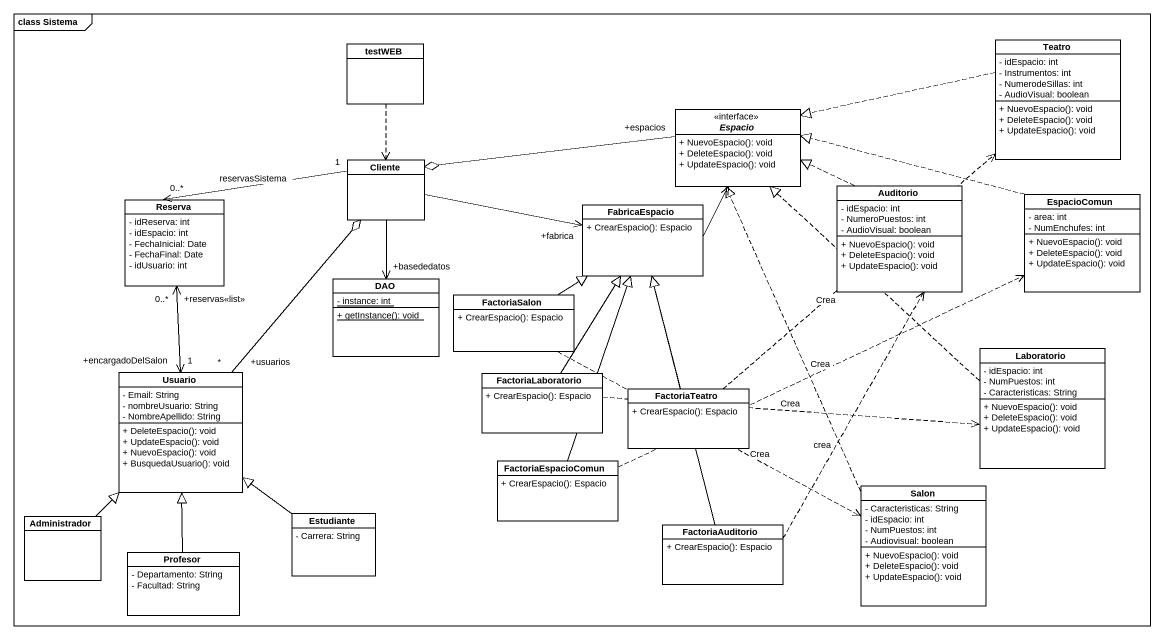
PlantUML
@startuml
mainframe class Sistema
hide circle
hide empty members
skinparam classAttributeIconSize 0
class testWEB
class Teatro {
  - idEspacio: int
  - Instrumentos: int
  - NumerodeSillas: int
  - AudioVisual: boolean
  + NuevoEspacio(): void
  + DeleteEspacio(): void
  + UpdateEspacio(): void
}
interface Espacio <<interface>> {
  + NuevoEspacio(): void
  + DeleteEspacio(): void
  + UpdateEspacio(): void
}
class Cliente
class Auditorio {
  - idEspacio: int
  - NumeroPuestos: int
  - AudioVisual: boolean
  + NuevoEspacio(): void
  + DeleteEspacio(): void
  + UpdateEspacio(): void
}
class Reserva {
  - idReserva: int
  - idEspacio: int
  - FechaInicial: Date
  - FechaFinal: Date
  - idUsuario: int
}
class FabricaEspacio {
  + CrearEspacio(): Espacio
}
class EspacioComun {
  - area: int
  - NumEnchufes: int
  + NuevoEspacio(): void
  + DeleteEspacio(): void
  + UpdateEspacio(): void
}
class DAO {
  {static} - instance: int
  {static} + getInstance(): void
}
class FactoriaSalon {
  + CrearEspacio(): Espacio
}
class Usuario {
  - Email: String
  - nombreUsuario: String
  - NombreApellido: String
  + DeleteEspacio(): void
  + UpdateEspacio(): void
  + NuevoEspacio(): void
  + BusquedaUsuario(): void
}
class FactoriaLaboratorio {
  + CrearEspacio(): Espacio
}
class Laboratorio {
  - idEspacio: int
  - NumPuestos: int
  - Caracteristicas: String
  + NuevoEspacio(): void
  + DeleteEspacio(): void
  + UpdateEspacio(): void
}
class FactoriaTeatro {
  + CrearEspacio(): Espacio
}
class FactoriaEspacioComun {
  + CrearEspacio(): Espacio
}
class Salon {
  - Caracteristicas: String
  - idEspacio: int
  - NumPuestos: int
  - Audiovisual: boolean
  + NuevoEspacio(): void
  + DeleteEspacio(): void
  + UpdateEspacio(): void
}
class Administrador
class Estudiante {
  - Carrera: String
}
class FactoriaAuditorio {
  + CrearEspacio(): Espacio
}
class Profesor {
  - Departamento: String
  - Facultad: String
}
testWEB ..> Cliente
Teatro .left.|> Espacio
Espacio "+espacios" -left-o Cliente
Cliente "1" -left-> "0..*" Reserva : reservasSistema
Cliente -right-> "+fabrica" FabricaEspacio
Cliente --> "+basededatos" DAO
Auditorio .left.|> Espacio
FabricaEspacio -up-> Espacio
EspacioComun .left.|> Espacio
FactoriaSalon -up-|> FabricaEspacio
FactoriaSalon .right.> Salon : Crea
Usuario "+usuarios\n*" -up-o Cliente
Usuario "+encargadoDelSalon\n1" <-up-> "+reservas<<list>>\n0..*" Reserva
FactoriaLaboratorio -up-|> FabricaEspacio
FactoriaLaboratorio .right.> Laboratorio : Crea
Laboratorio .up.|> Espacio
FactoriaTeatro .up.> Teatro : Crea
FactoriaTeatro -up-|> FabricaEspacio
FactoriaEspacioComun -up-|> FabricaEspacio
FactoriaEspacioComun .right.> EspacioComun : Crea
Salon .up.|> Espacio
Administrador -up-|> Usuario
Estudiante -up-|> Usuario
FactoriaAuditorio .up.> Auditorio : crea
FactoriaAuditorio -up-|> FabricaEspacio
Profesor -up-|> Usuario
@enduml
